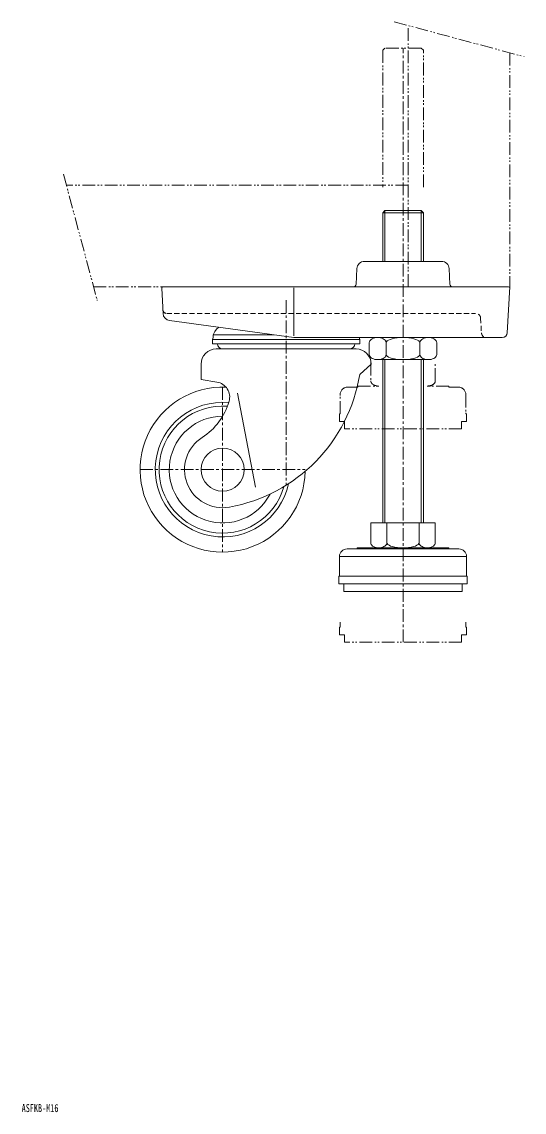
# Model space of a CAD drawing. Units: millimetres on the paper. Extents: x -600 to 3400, y -420 to 2338.
# Drawn here: x 905.6 to 1103.3, y -419.6 to 9.7 of the extents above; entities that cross this region are included whole.
import ezdxf
from ezdxf.enums import TextEntityAlignment as Align

# ---------------------------------------------------------------- set-up
doc = ezdxf.new("R2010")
doc.units = ezdxf.units.MM
for name, pattern in [('CHAIN1', [8, 5, -1, 1, -1]), ('DASHED2', [3, 2, -1]), ('DOUBLE_CHAIN1', [8.8, 5, -1, 0.6, -0.6, 0.6, -1])]:
    doc.linetypes.add(name, pattern=pattern)
for name, color, linetype, lineweight in [('0-0', 7, 'Continuous', 18), ('0-1', 4, 'Continuous', 18), ('0-8', 7, 'Continuous', 18), ('0-9', 4, 'DOUBLE_CHAIN1', 18)]:
    doc.layers.add(name, color=color, linetype=linetype, lineweight=lineweight)
doc.layers.add('0-F', color=7, linetype='Continuous')
doc.styles.add('ＭＳ ゴシック', font='')
doc.styles.get('ＭＳ ゴシック').set_extended_font_data('MS Gothic')

msp = doc.modelspace()

# ---------------------------------------------------------------- linework, layer by layer
at = {"layer": '0-0'}
for p, q in [((1070.761, -84.598), (1040.454, -84.598)), ((1037.459, -87.441), (1037.133, -93.65)), ((1074.082, -93.65), (1073.756, -87.441)), ((961.159, -105.118), (960.635, -95.124)), ((961.134, -94.598), (1097.108, -94.598)), ((1012.608, -113.952), (1012.608, -95.055)), ((1097.608, -94.598), (1096.659, -112.702)), ((1038.608, -115.32), (1038.39, -114.598)), ((1037.108, -119.098), (982.108, -119.098)), ((1043.108, -125.098), (1038.567, -129.098)), ((997.611, -173.548), (990.507, -136.448))]:
    msp.add_line(p, q, dxfattribs=at)
for points in [[(1094.661, -114.598), (1012.608, -114.598), (963.749, -107.933)], [(980.899, -113.542), (981.019, -113.217), (981.53, -112.232), (982.226, -111.341), (983.085, -110.571)], [(980.608, -115.32), (980.834, -114.555), (980.907, -113.768), (980.899, -113.542), (1004.869, -113.542)], [(976.108, -125.098), (976.108, -131.098), (982.371, -132.142)]]:
    msp.add_lwpolyline(points, dxfattribs=at)
msp.add_lwpolyline([(980.608, -117.098), (980.608, -115.32), (1038.608, -115.32), (1038.608, -117.098)], close=True, dxfattribs=at)
msp.add_circle((984.608, -166.598), 8.5, dxfattribs=at)
for centre, radius, start, end in [((1040.454, -87.598), 3, 90, 177), ((1070.761, -87.598), 3, 3, 90), ((1036.134, -93.598), 1, 270, 357), ((1075.081, -93.598), 1, 183, 270), ((961.134, -95.098), 0.5, 90, 183), ((1097.108, -95.098), 0.5, 0, 90), ((964.155, -104.961), 3, 183, 262.23265), ((1094.661, -112.598), 2, 270, 357), ((982.108, -125.098), 6, 90, 180), ((984.608, -117.098), 2, 180, 270), ((1034.608, -117.098), 2, 270, 0), ((1037.108, -125.098), 6, 0, 90), ((981.384, -138.06), 6, 344.13883, 80.53685), ((976.108, -119.098), 63.255, 280.14554, 350.90387), ((984.608, -166.598), 32.5, 87.69854, 358.81216), ((984.608, -166.598), 26.5, 84.84691, 347.84723), ((984.608, -166.598), 25, 85.64372, 344.41035), ((963.108, -132.867), 25, 302.51361, 344.13883), ((984.608, -166.598), 21, 89.95668, 332.72158), ((984.608, -166.598), 15, 122.51361, 280.14554)]:
    msp.add_arc(centre, radius, start, end, dxfattribs=at)
at = {"layer": '0-1', "linetype": 'DOUBLE_CHAIN1'}
for p, q in [((1052.103, 9.72), (1103.3, -3.998)), ((1097.608, -2.473), (1097.608, -94.598)), ((921.95, -50.31), (935.283, -100.068)), ((1057.608, -54.598), (923.099, -54.598))]:
    msp.add_line(p, q, dxfattribs=at)
at = {"layer": '0-1', "linetype": 'CHAIN1'}
for p, q in [((1055.608, -234.598), (1055.608, -0.598)), ((1009.608, -99.856), (1009.608, -172.753)), ((984.608, -134.098), (984.608, -199.098)), ((952.108, -166.598), (1017.108, -166.598))]:
    msp.add_line(p, q, dxfattribs=at)
at = {"layer": '0-1', "linetype": 'DASHED2'}
for p, q in [((962.581, -105.098), (1084.164, -105.098)), ((1086.161, -106.993), (1086.46, -112.702))]:
    msp.add_line(p, q, dxfattribs=at)
at = {"layer": '0-1', "linetype": 'DOUBLE_CHAIN1'}
msp.add_lwpolyline([(933.817, -94.598), (1057.608, -94.598), (1057.608, 8.245)], dxfattribs=at)
at = {"layer": '0-1', "linetype": 'DASHED2'}
for centre, radius, start, end in [((962.581, -103.598), 1.5, 183, 270), ((1084.164, -107.098), 2, 3, 90), ((1088.457, -112.598), 2, 183, 270)]:
    msp.add_arc(centre, radius, start, end, dxfattribs=at)
at = {"layer": '0-8', "color": 4}
for p, q in [((1047.608, -65.498), (1063.608, -65.498)), ((1048.508, -84.598), (1048.508, -64.598)), ((1062.708, -84.598), (1062.708, -64.598)), ((1080.608, -200.798), (1030.608, -200.798))]:
    msp.add_line(p, q, dxfattribs=at)
at = {"layer": '0-8'}
for p, q in [((1047.608, -65.498), (1047.608, -84.598)), ((1063.608, -65.498), (1062.708, -64.598)), ((1063.608, -65.498), (1063.608, -84.598)), ((1065.567, -114.598), (1045.648, -114.598)), ((1042.328, -116.598), (1042.328, -121.298)), ((1048.968, -116.598), (1048.968, -121.298)), ((1062.247, -121.298), (1062.247, -116.598)), ((1068.887, -121.298), (1068.887, -116.598)), ((1045.648, -123.298), (1065.567, -123.298)), ((1047.608, -187.598), (1047.608, -123.298)), ((1048.508, -123.298), (1048.508, -187.598)), ((1062.708, -187.598), (1062.708, -123.298)), ((1063.608, -123.298), (1063.608, -187.598)), ((1042.906, -187.598), (1068.309, -187.598)), ((1042.906, -195.398), (1042.906, -187.598)), ((1049.257, -187.598), (1049.257, -195.398)), ((1061.958, -195.398), (1061.958, -187.598)), ((1068.309, -187.598), (1068.309, -195.398)), ((1073.608, -197.398), (1073.608, -197.798)), ((1030.608, -200.798), (1030.608, -208.598)), ((1033.608, -197.798), (1077.608, -197.798)), ((1080.608, -208.598), (1080.608, -200.798))]:
    msp.add_line(p, q, dxfattribs=at)
for points in [[(1062.708, -64.598), (1048.508, -64.598), (1047.608, -65.498)], [(1048.968, -116.598), (1048.918, -116.25), (1048.768, -115.914), (1048.523, -115.598), (1048.191, -115.312), (1047.782, -115.066), (1047.308, -114.866), (1046.784, -114.718), (1046.225, -114.628), (1045.648, -114.598), (1045.072, -114.628), (1044.513, -114.718), (1043.988, -114.866), (1043.514, -115.066), (1043.105, -115.312), (1042.773, -115.598), (1042.529, -115.914), (1042.379, -116.25), (1042.328, -116.598)], [(1062.247, -116.598), (1062.146, -116.25), (1061.847, -115.914), (1061.358, -115.598), (1060.694, -115.312), (1059.875, -115.066), (1058.927, -114.866), (1057.878, -114.718), (1056.76, -114.628), (1055.608, -114.598), (1054.455, -114.628), (1053.337, -114.718), (1052.288, -114.866), (1051.34, -115.066), (1050.521, -115.312), (1049.858, -115.598), (1049.368, -115.914), (1049.069, -116.25), (1048.968, -116.598)], [(1068.887, -116.598), (1068.836, -116.25), (1068.686, -115.914), (1068.442, -115.598), (1068.11, -115.312), (1067.701, -115.066), (1067.227, -114.866), (1066.702, -114.718), (1066.143, -114.628), (1065.567, -114.598), (1064.99, -114.628), (1064.431, -114.718), (1063.907, -114.866), (1063.433, -115.066), (1063.024, -115.312), (1062.692, -115.598), (1062.447, -115.914), (1062.297, -116.25), (1062.247, -116.598)], [(1042.328, -121.298), (1042.379, -121.645), (1042.529, -121.982), (1042.773, -122.298), (1043.105, -122.583), (1043.514, -122.83), (1043.988, -123.03), (1044.513, -123.177), (1045.072, -123.267), (1045.648, -123.298), (1046.225, -123.267), (1046.784, -123.177), (1047.308, -123.03), (1047.782, -122.83), (1048.191, -122.583), (1048.523, -122.298), (1048.768, -121.982), (1048.918, -121.645), (1048.968, -121.298), (1049.069, -121.645), (1049.368, -121.982), (1049.858, -122.298), (1050.521, -122.583), (1051.34, -122.83), (1052.288, -123.03), (1053.337, -123.177), (1054.455, -123.267), (1055.608, -123.298), (1056.76, -123.267), (1057.878, -123.177), (1058.927, -123.03), (1059.875, -122.83), (1060.694, -122.583), (1061.358, -122.298), (1061.847, -121.982), (1062.146, -121.645), (1062.247, -121.298), (1062.297, -121.645), (1062.447, -121.982), (1062.692, -122.298)], [(1062.692, -122.298), (1063.024, -122.583), (1063.433, -122.83), (1063.907, -123.03), (1064.431, -123.177), (1064.99, -123.267), (1065.567, -123.298), (1066.143, -123.267), (1066.702, -123.177), (1067.227, -123.03), (1067.701, -122.83), (1068.11, -122.583), (1068.442, -122.298), (1068.686, -121.982), (1068.836, -121.645), (1068.887, -121.298)], [(1073.608, -197.398), (1037.608, -197.398), (1037.608, -197.798)], [(1042.906, -195.398), (1042.954, -195.745), (1043.097, -196.082), (1043.331, -196.398), (1043.649, -196.683), (1044.04, -196.93), (1044.494, -197.13), (1044.995, -197.277), (1045.53, -197.367), (1046.081, -197.398), (1046.633, -197.367), (1047.167, -197.277), (1047.669, -197.13), (1048.122, -196.93), (1048.514, -196.683), (1048.831, -196.398), (1049.065, -196.082), (1049.208, -195.745), (1049.257, -195.398), (1049.257, -195.398), (1049.353, -195.745), (1049.64, -196.082), (1050.108, -196.398), (1050.742, -196.683), (1051.525, -196.93), (1052.432, -197.13), (1053.435, -197.277), (1054.505, -197.367), (1055.608, -197.398), (1056.71, -197.367), (1057.78, -197.277), (1058.783, -197.13), (1059.69, -196.93), (1060.473, -196.683), (1061.108, -196.398), (1061.575, -196.082), (1061.862, -195.745), (1061.958, -195.398), (1061.958, -195.398), (1062.007, -195.745)], [(1062.007, -195.745), (1062.15, -196.082), (1062.384, -196.398), (1062.701, -196.683), (1063.093, -196.93), (1063.546, -197.13), (1064.048, -197.277), (1064.582, -197.367), (1065.134, -197.398), (1065.685, -197.367), (1066.22, -197.277), (1066.721, -197.13), (1067.175, -196.93), (1067.566, -196.683), (1067.884, -196.398), (1068.118, -196.082), (1068.261, -195.745), (1068.309, -195.398), (1068.309, -195.398)], [(1032.308, -211.598), (1032.308, -214.598), (1078.908, -214.598), (1078.908, -211.598)]]:
    msp.add_lwpolyline(points, dxfattribs=at)
msp.add_lwpolyline([(1030.358, -208.598), (1030.358, -211.598), (1080.858, -211.598), (1080.858, -208.598)], close=True, dxfattribs=at)
for centre, start, end in [((1033.608, -200.798), 90, 180), ((1077.608, -200.798), 360, 90)]:
    msp.add_arc(centre, 3, start, end, dxfattribs=at)
at = {"layer": '0-9'}
for p, q in [((1047.608, -1.498), (1047.608, -55.366)), ((1063.608, -55.366), (1063.608, -1.498)), ((1042.906, -124.598), (1042.906, -131.698)), ((1068.309, -131.698), (1068.309, -124.598)), ((1030.858, -144.598), (1030.858, -137.098)), ((1033.858, -134.098), (1037.858, -134.098)), ((1037.858, -133.698), (1037.858, -134.098)), ((1037.858, -133.698), (1046.081, -133.698)), ((1073.608, -133.698), (1065.134, -133.698)), ((1073.608, -134.098), (1073.608, -133.698)), ((1073.608, -134.098), (1077.358, -134.098)), ((1080.358, -137.098), (1080.358, -144.598)), ((1030.608, -147.598), (1030.608, -144.598)), ((1030.608, -144.598), (1030.858, -144.598)), ((1080.358, -144.598), (1080.608, -144.598)), ((1080.608, -144.598), (1080.608, -147.598)), ((1032.558, -147.598), (1030.608, -147.598)), ((1032.558, -150.598), (1032.558, -147.598)), ((1078.658, -147.598), (1078.658, -150.598)), ((1080.608, -147.598), (1078.658, -147.598)), ((1078.658, -150.598), (1032.558, -150.598)), ((1030.858, -228.598), (1030.858, -226.662)), ((1080.358, -226.662), (1080.358, -228.598)), ((1030.608, -231.598), (1030.608, -228.598)), ((1030.608, -228.598), (1030.858, -228.598)), ((1032.558, -231.598), (1030.608, -231.598)), ((1032.558, -234.598), (1032.558, -231.598)), ((1078.658, -231.598), (1078.658, -234.598)), ((1080.608, -231.598), (1078.658, -231.598)), ((1080.358, -228.598), (1080.608, -228.598)), ((1080.608, -228.598), (1080.608, -231.598)), ((1078.658, -234.598), (1032.558, -234.598))]:
    msp.add_line(p, q, dxfattribs=at)
msp.add_lwpolyline([(1063.608, -1.498), (1062.708, -0.598), (1048.508, -0.598), (1047.608, -1.498)], dxfattribs=at)
for centre, start, end in [((1033.858, -137.098), 90, 180), ((1077.358, -137.098), 360, 90)]:
    msp.add_arc(centre, 3, start, end, dxfattribs=at)
for centre, major_axis, start_param, end_param in [((1046.081, -131.698), (3.175, 0), 3.1415927, 4.712389), ((1065.134, -131.698), (-3.175, 0), 1.5707963, 3.1415927)]:
    msp.add_ellipse(centre, major_axis=major_axis, ratio=0.629837, start_param=start_param, end_param=end_param, dxfattribs=at)

# ---------------------------------------------------------------- texts
at = {"layer": '0-F', "style": 'ＭＳ ゴシック', "width": 0.75}
msp.add_text('ASFKB-M16', height=3.152, dxfattribs=at).set_placement((905.5, -420.5), align=Align.BOTTOM_LEFT)

doc.saveas('drawing.dxf')
